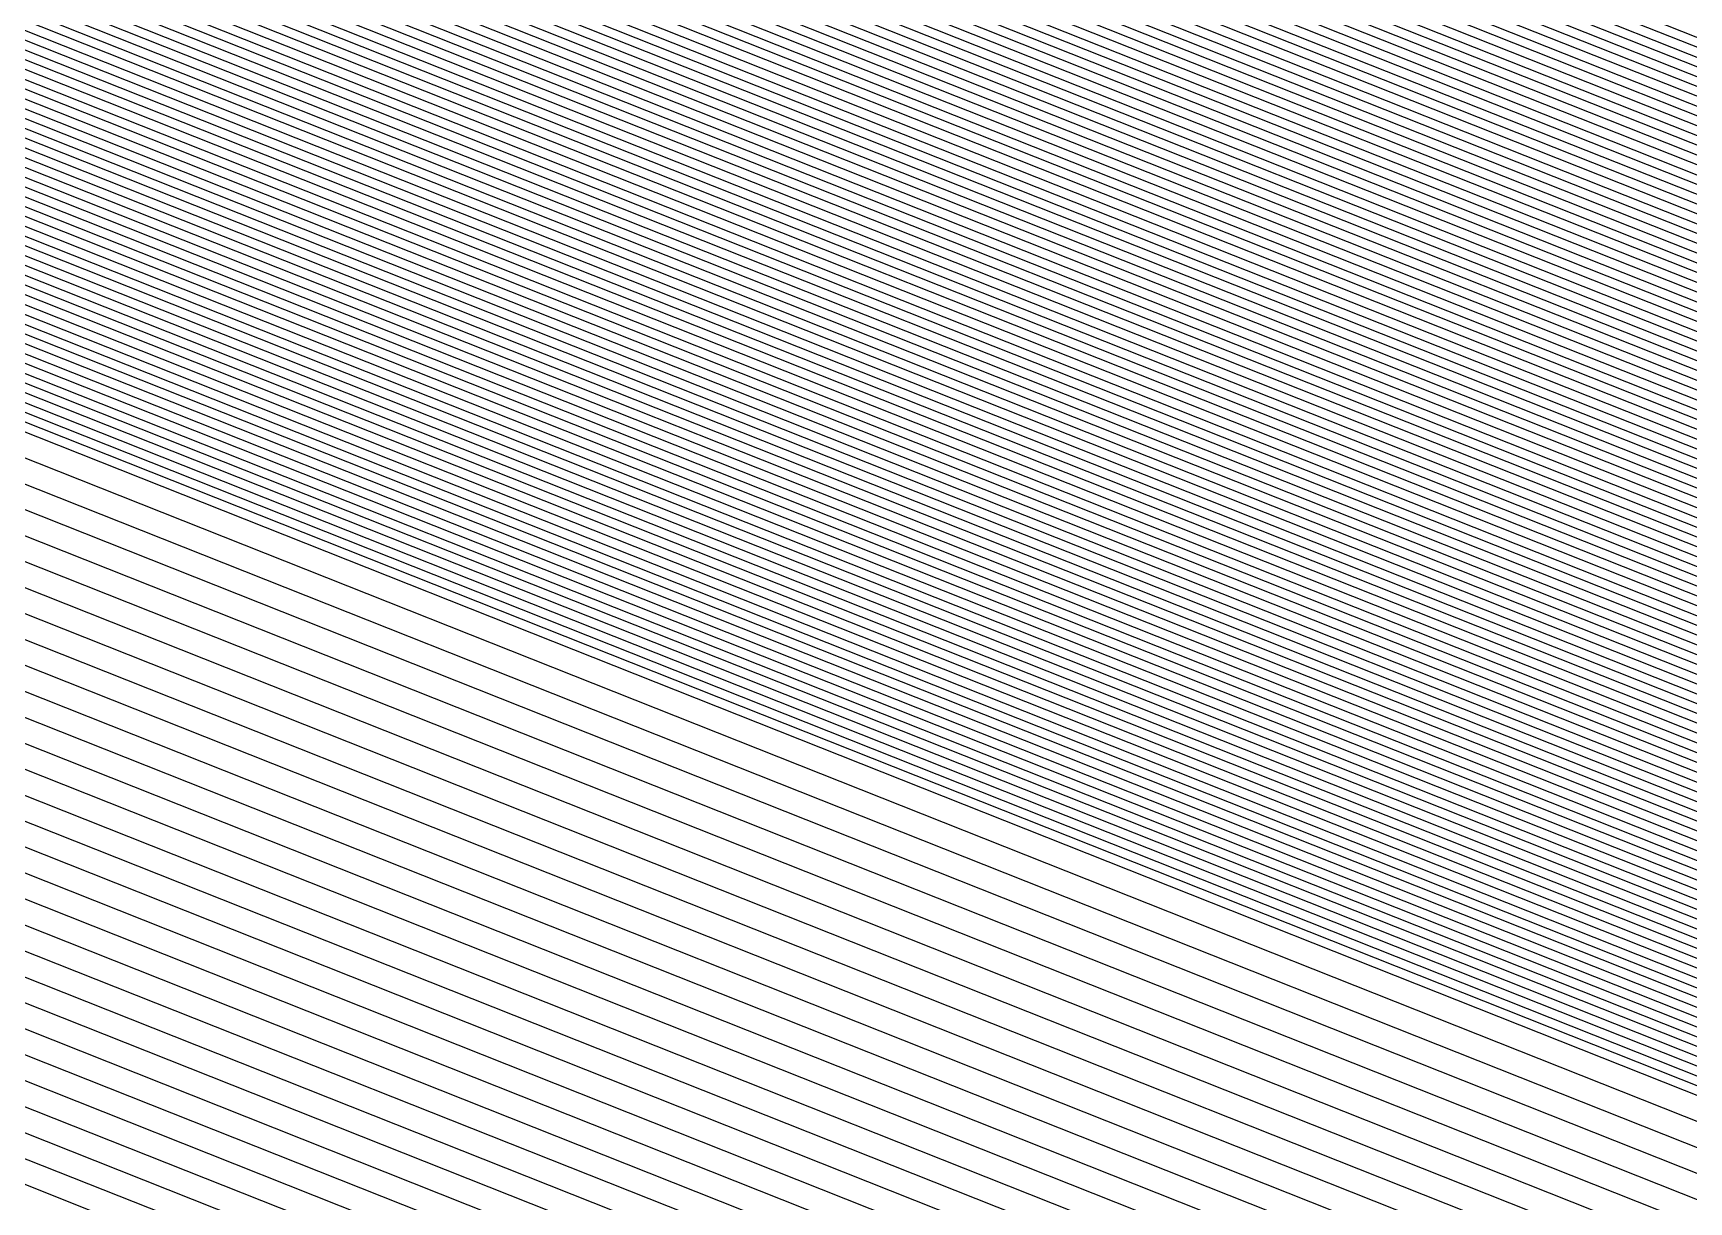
# Model space of a CAD drawing. Extents: x 7084 to 11035, y 13750 to 16729.
# Drawn here: x 8488.2 to 8574.7, y 14503 to 14564 of the extents above; entities that cross this region are included whole.
import ezdxf

# ---------------------------------------------------------------- set-up
doc = ezdxf.new("R2010")
doc.units = 0
doc.layers.add('Default', color=7, linetype='Continuous')

msp = doc.modelspace()

# ---------------------------------------------------------------- linework, layer by layer
at = {"layer": 'Default'}
for points in [[(8911.043, 16167.964), (9315.799, 15888.265), (9323.519, 15888.024), (9327.862, 15886.496), (9332.285, 15884.807), (9876.778, 16029.479), (9888.921, 16026.182), (10173.214, 15654.858), (10197.306, 15341.402), (10197.226, 15331.833), (10194.331, 15319.288), (10141.327, 14431.968), (10138.754, 14427.867), (9608.716, 14234.971), (9601.077, 14232.398), (9590.864, 14232.559), (9407.76, 14044.485), (8752.44, 14150.578), (8709.074, 14468.856), (8700.951, 14470.223), (8694.84, 14470.384), (8689.854, 14470.384), (8686.878, 14471.349), (8127.93, 14693.179)], [(8912.297, 16162.742), (9312.859, 15885.941), (9322.785, 15885.631), (9328.368, 15883.667), (9334.055, 15881.495), (9872.905, 16024.668), (9888.518, 16020.429), (10169.865, 15652.953), (10193.708, 15342.746), (10193.604, 15330.442), (10189.882, 15314.312), (10137.428, 14436.188), (10134.119, 14430.915), (9609.574, 14240.018), (9599.752, 14236.709), (9586.621, 14236.916), (9405.414, 14050.792), (8756.886, 14155.785), (8713.968, 14470.764), (8703.526, 14472.522), (8695.668, 14472.729), (8689.257, 14472.729), (8685.432, 14473.97), (8132.275, 14693.501)], [(8922.959, 16118.353), (9287.868, 15866.189), (9316.543, 15865.293), (9332.672, 15859.618), (9349.1, 15853.346), (9839.991, 15983.775), (9885.093, 15971.528), (10141.399, 15636.76), (10163.12, 15354.163), (10162.821, 15318.618), (10152.068, 15272.022), (10104.282, 14472.055), (10094.724, 14456.822), (9616.866, 14282.916), (9588.49, 14273.358), (9550.556, 14273.955), (9385.478, 14104.397), (8794.672, 14200.045), (8755.575, 14486.99), (8725.407, 14492.068), (8702.706, 14492.665), (8684.187, 14492.665), (8673.136, 14496.249), (8169.213, 14696.241)], [(8931.425, 16083.103), (9268.023, 15850.504), (9311.586, 15849.143), (9336.09, 15840.521), (9361.048, 15830.991), (9813.852, 15951.301), (9882.374, 15932.696), (10118.793, 15623.901), (10138.829, 15363.229), (10138.375, 15309.229), (10122.039, 15238.439), (10077.961, 14500.538), (10063.44, 14477.395), (9622.657, 14316.982), (9579.548, 14302.461), (9521.917, 14303.368), (9369.647, 14146.966), (8824.679, 14235.193), (8788.615, 14499.875), (8742.783, 14507.589), (8708.295, 14508.496), (8680.161, 14508.496), (8663.371, 14513.942), (8198.546, 14698.417)], [(9890.23, 16044.879), (10184.098, 15661.049), (10209.002, 15337.037), (10208.996, 15336.353), (10208.789, 15335.457), (10154.001, 14418.254), (10153.817, 14417.961), (9605.928, 14218.569), (9605.382, 14218.385), (9604.653, 14218.397), (9415.382, 14023.989), (8737.993, 14133.655), (8693.165, 14462.652), (8692.585, 14462.749), (8692.149, 14462.761), (8691.792, 14462.761), (8691.58, 14462.83), (8113.806, 14692.131)], [(9324.619, 15895.236), (9325.722, 15895.202), (9326.343, 15894.984), (9326.974, 15894.742), (9888.395, 16043.912), (9890.13, 16043.441), (10183.261, 15660.573), (10208.102, 15337.373), (10208.091, 15336.006), (10207.677, 15334.214), (10153.026, 14419.309), (10152.658, 14418.723), (9606.143, 14219.831), (9605.051, 14219.463), (9603.592, 14219.486), (9414.796, 14025.566), (8739.104, 14134.957), (8694.389, 14463.129), (8693.229, 14463.324), (8692.356, 14463.347), (8691.643, 14463.347), (8691.218, 14463.485), (8114.893, 14692.211)], [(9890.029, 16042.002), (10182.423, 15660.097), (10207.203, 15337.709), (10207.185, 15335.658), (10206.565, 15332.97), (10152.051, 14420.364), (10151.499, 14419.485), (9606.357, 14221.092), (9604.72, 14220.541), (9602.531, 14220.575), (9414.21, 14027.143), (8740.215, 14136.258), (8695.613, 14463.606), (8693.872, 14463.899), (8692.563, 14463.934), (8691.494, 14463.934), (8690.857, 14464.14), (8115.979, 14692.292)], [(9889.928, 16040.564), (10181.586, 15659.62), (10206.303, 15338.044), (10206.28, 15335.31), (10205.453, 15331.726), (10151.076, 14421.419), (10150.341, 14420.247), (9606.571, 14222.354), (9604.389, 14221.619), (9601.471, 14221.665), (9413.623, 14028.719), (8741.327, 14137.56), (8696.836, 14464.083), (8694.516, 14464.474), (8692.77, 14464.52), (8691.345, 14464.52), (8690.495, 14464.796), (8117.066, 14692.373)], [(9889.827, 16039.126), (10180.749, 15659.144), (10205.403, 15338.38), (10205.375, 15334.962), (10204.341, 15330.482), (10150.101, 14422.474), (10149.182, 14421.009), (9606.786, 14223.616), (9604.058, 14222.697), (9600.41, 14222.754), (9413.037, 14030.296), (8742.438, 14138.862), (8698.06, 14464.561), (8695.159, 14465.049), (8692.977, 14465.106), (8691.196, 14465.106), (8690.133, 14465.451), (8118.152, 14692.453)], [(8119.238, 14692.534), (8689.772, 14466.106), (8691.047, 14465.693), (8693.184, 14465.693), (8695.803, 14465.624), (8699.284, 14465.038), (8743.549, 14140.164), (9412.45, 14031.872), (9599.349, 14223.844), (9603.726, 14223.775), (9607, 14224.877), (10148.023, 14421.771), (10149.126, 14423.529), (10203.228, 15329.238), (10204.469, 15334.615), (10204.504, 15338.716), (10179.912, 15658.668), (9889.727, 16037.688), (9884.522, 16039.101)], [(9889.626, 16036.249), (10179.074, 15658.192), (10203.604, 15339.052), (10203.564, 15334.267), (10202.116, 15327.994), (10148.151, 14424.583), (10146.865, 14422.533), (9607.215, 14226.139), (9603.395, 14224.852), (9598.289, 14224.933), (9411.864, 14033.449), (8744.661, 14141.465), (8700.508, 14465.515), (8696.447, 14466.199), (8693.391, 14466.279), (8690.898, 14466.279), (8689.41, 14466.762), (8120.325, 14692.614)], [(9889.424, 16033.373), (10177.4, 15657.239), (10201.805, 15339.723), (10201.753, 15333.571), (10199.892, 15325.507), (10146.202, 14426.693), (10144.547, 14424.057), (9607.644, 14228.663), (9602.733, 14227.008), (9596.167, 14227.112), (9410.691, 14036.602), (8746.883, 14144.069), (8702.955, 14466.47), (8697.734, 14467.348), (8693.805, 14467.452), (8690.599, 14467.452), (8688.687, 14468.072), (8122.498, 14692.776)], [(9889.324, 16031.935), (10176.563, 15656.763), (10200.905, 15340.059), (10200.848, 15333.224), (10198.78, 15324.263), (10145.227, 14427.748), (10143.389, 14424.819), (9607.858, 14229.924), (9602.401, 14228.086), (9595.106, 14228.201), (9410.105, 14038.179), (8747.995, 14145.371), (8704.179, 14466.947), (8698.377, 14467.923), (8694.012, 14468.038), (8690.45, 14468.038), (8688.325, 14468.727), (8123.584, 14692.856)], [(9889.022, 16027.62), (10174.051, 15655.334), (10198.206, 15341.067), (10198.131, 15332.18), (10195.443, 15320.531), (10142.302, 14430.913), (10139.913, 14427.105), (9608.502, 14233.709), (9601.408, 14231.32), (9591.924, 14231.469), (9408.346, 14042.909), (8751.329, 14149.276), (8707.85, 14468.378), (8700.308, 14469.648), (8694.633, 14469.797), (8690.003, 14469.797), (8687.24, 14470.693), (8126.843, 14693.098)], [(9888.82, 16024.743), (10172.377, 15654.381), (10196.407, 15341.738), (10196.321, 15331.485), (10193.219, 15318.044), (10140.352, 14433.023), (10137.595, 14428.629), (9608.931, 14236.233), (9600.745, 14233.476), (9589.803, 14233.648), (9407.173, 14046.062), (8753.552, 14151.88), (8710.297, 14469.333), (8701.595, 14470.798), (8695.047, 14470.97), (8689.705, 14470.97), (8686.517, 14472.004), (8129.016, 14693.259)], [(9310.654, 15884.199), (9322.234, 15883.837), (9328.748, 15881.545), (9335.382, 15879.012), (9870.001, 16021.06), (9888.216, 16016.114), (10167.353, 15651.524), (10191.009, 15343.753), (10190.888, 15329.398), (10186.546, 15310.581), (10134.503, 14439.352), (10130.643, 14433.201), (9610.218, 14243.803), (9598.758, 14239.943), (9583.439, 14240.184), (9403.655, 14055.522), (8760.22, 14159.69), (8717.64, 14472.196), (8705.456, 14474.247), (8696.289, 14474.488), (8688.81, 14474.488), (8684.347, 14475.936), (8135.534, 14693.743)], [(9888.417, 16018.99), (10169.028, 15652.476), (10192.808, 15343.081), (10192.699, 15330.094), (10188.77, 15313.068), (10136.453, 14437.243), (10132.96, 14431.677), (9609.789, 14241.28), (9599.421, 14237.787), (9585.56, 14238.005), (9404.828, 14052.368), (8757.997, 14157.087), (8715.192, 14471.242), (8704.169, 14473.097), (8695.875, 14473.315), (8689.108, 14473.315), (8685.07, 14474.625), (8133.362, 14693.581)], [(9866.129, 16016.249), (9887.813, 16010.361), (10164.004, 15649.619), (10187.41, 15345.096), (10187.267, 15328.007), (10182.097, 15305.605), (10130.604, 14443.572), (10126.008, 14436.248), (9611.075, 14248.85), (9597.433, 14244.255), (9579.196, 14244.542), (9401.31, 14061.828), (8764.665, 14164.897), (8722.534, 14474.105), (8708.031, 14476.546), (8697.117, 14476.833), (8688.214, 14476.833), (8682.9, 14478.557), (8139.88, 14694.065)], [(9888.115, 16014.676), (10166.516, 15651.048), (10190.109, 15344.089), (10189.983, 15329.051), (10185.434, 15309.337), (10133.528, 14440.407), (10129.484, 14433.962), (9610.432, 14245.065), (9598.427, 14241.021), (9582.378, 14241.274), (9403.069, 14057.098), (8761.331, 14160.992), (8718.863, 14472.673), (8706.1, 14474.822), (8696.496, 14475.074), (8688.661, 14475.074), (8683.985, 14476.591), (8136.621, 14693.823)], [(9888.014, 16013.238), (10165.679, 15650.571), (10189.21, 15344.425), (10189.077, 15328.703), (10184.321, 15308.093), (10132.553, 14441.462), (10128.326, 14434.724), (9610.647, 14246.326), (9598.096, 14242.099), (9581.317, 14242.363), (9402.483, 14058.675), (8762.443, 14162.294), (8720.087, 14473.151), (8706.744, 14475.396), (8696.703, 14475.661), (8688.512, 14475.661), (8683.624, 14477.246), (8137.707, 14693.904)], [(9887.712, 16008.923), (10163.167, 15649.143), (10186.511, 15345.432), (10186.361, 15327.66), (10180.985, 15304.362), (10129.629, 14444.627), (10124.85, 14437.01), (9611.29, 14250.112), (9597.102, 14245.332), (9578.135, 14245.631), (9400.723, 14063.405), (8765.777, 14166.199), (8723.758, 14474.582), (8708.674, 14477.121), (8697.324, 14477.42), (8688.064, 14477.42), (8682.539, 14479.212), (8140.966, 14694.146)], [(9887.511, 16006.046), (10161.492, 15648.19), (10184.711, 15346.104), (10184.55, 15326.964), (10178.76, 15301.874), (10127.679, 14446.737), (10122.532, 14438.534), (9611.719, 14252.635), (9596.44, 14247.488), (9576.014, 14247.81), (9399.551, 14066.558), (8767.999, 14168.803), (8726.206, 14475.537), (8709.961, 14478.271), (8697.738, 14478.592), (8687.766, 14478.592), (8681.815, 14480.522), (8143.139, 14694.307)], [(8144.226, 14694.387), (8681.454, 14481.178), (8687.617, 14479.179), (8697.945, 14479.179), (8710.605, 14478.846), (8727.429, 14476.014), (8769.111, 14170.104), (9398.964, 14068.135), (9574.953, 14248.899), (9596.108, 14248.566), (9611.933, 14253.897), (10121.374, 14439.296), (10126.704, 14447.792), (10177.648, 15300.63), (10183.645, 15326.616), (10183.812, 15346.439), (10160.655, 15647.714), (9887.41, 16004.608)], [(9887.309, 16003.17), (10159.818, 15647.237), (10182.912, 15346.775), (10182.74, 15326.269), (10176.536, 15299.386), (10125.729, 14448.847), (10120.215, 14440.058), (9612.148, 14255.158), (9595.777, 14249.644), (9573.892, 14249.989), (9398.378, 14069.711), (8770.222, 14171.406), (8728.653, 14476.491), (8711.248, 14479.421), (8698.152, 14479.765), (8687.468, 14479.765), (8681.092, 14481.833), (8145.312, 14694.468)], [(9298.159, 15874.323), (9319.113, 15873.668), (9330.9, 15869.52), (9342.905, 15864.937), (9853.544, 16000.613), (9886.503, 15991.664), (10153.12, 15643.427), (10175.715, 15349.461), (10175.497, 15323.487), (10167.639, 15289.436), (10117.93, 14457.286), (10110.946, 14446.154), (9613.864, 14265.252), (9593.127, 14258.267), (9565.406, 14258.704), (9393.687, 14082.324), (8779.113, 14181.82), (8738.443, 14480.309), (8716.397, 14484.019), (8699.808, 14484.456), (8686.275, 14484.456), (8678.199, 14487.075), (8154.003, 14695.113)], [(8147.485, 14694.629), (8680.369, 14483.144), (8687.17, 14480.938), (8698.566, 14480.938), (8712.536, 14480.57), (8731.1, 14477.445), (8772.445, 14174.01), (9397.205, 14072.865), (9571.771, 14252.167), (9595.115, 14251.8), (9612.577, 14257.682), (10117.898, 14441.582), (10123.78, 14450.957), (10174.312, 15296.899), (10180.929, 15325.573), (10181.113, 15347.447), (10158.144, 15646.285), (9887.108, 16000.293)], [(9886.906, 15997.417), (10156.469, 15645.332), (10179.313, 15348.118), (10179.118, 15324.878), (10172.087, 15294.411), (10121.83, 14453.066), (10115.58, 14443.106), (9613.006, 14260.205), (9594.452, 14253.956), (9569.649, 14254.346), (9396.033, 14076.018), (8774.668, 14176.613), (8733.548, 14478.4), (8713.823, 14481.72), (8698.98, 14482.111), (8686.871, 14482.111), (8679.645, 14484.454), (8149.658, 14694.79)], [(9886.806, 15995.979), (10155.632, 15644.856), (10178.414, 15348.454), (10178.213, 15324.53), (10170.975, 15293.167), (10120.855, 14454.121), (10114.422, 14443.868), (9613.22, 14261.467), (9594.121, 14255.034), (9568.589, 14255.436), (9395.446, 14077.594), (8775.779, 14177.915), (8734.772, 14478.877), (8714.466, 14482.295), (8699.187, 14482.697), (8686.722, 14482.697), (8679.284, 14485.109), (8150.744, 14694.871)], [(9886.604, 15993.102), (10153.957, 15643.904), (10176.614, 15349.126), (10176.402, 15323.834), (10168.751, 15290.679), (10118.905, 14456.231), (10112.104, 14445.392), (9613.649, 14263.99), (9593.459, 14257.189), (9566.467, 14257.614), (9394.274, 14080.748), (8778.002, 14180.519), (8737.219, 14479.832), (8715.753, 14483.445), (8699.601, 14483.87), (8686.424, 14483.87), (8678.56, 14486.42), (8152.917, 14695.032)], [(9293.013, 15870.256), (9317.828, 15869.48), (9331.786, 15864.569), (9346.003, 15859.141), (9846.767, 15992.194), (9885.798, 15981.596), (10147.259, 15640.094), (10169.417, 15351.812), (10169.159, 15321.052), (10159.853, 15280.729), (10111.106, 14464.671), (10102.835, 14451.488), (9615.365, 14274.084), (9590.809, 14265.812), (9557.981, 14266.329), (9389.583, 14093.361), (8786.893, 14190.933), (8747.009, 14483.649), (8720.902, 14488.044), (8701.257, 14488.56), (8685.231, 14488.56), (8675.667, 14491.662), (8161.608, 14695.677)], [(9886.101, 15985.911), (10149.771, 15641.522), (10172.116, 15350.805), (10171.875, 15322.096), (10163.19, 15284.46), (10114.031, 14461.506), (10106.311, 14449.202), (9614.722, 14270.299), (9591.803, 14262.579), (9561.164, 14263.061), (9391.342, 14088.631), (8783.559, 14187.027), (8743.338, 14482.218), (8718.971, 14486.319), (8700.636, 14486.801), (8685.678, 14486.801), (8676.752, 14489.696), (8158.349, 14695.435)], [(9332.419, 15861.033), (9348.215, 15855.001), (9841.927, 15986.18), (9885.295, 15974.405), (10143.073, 15637.712), (10164.919, 15353.491), (10164.632, 15319.314), (10154.292, 15274.51), (10106.232, 14469.945), (10097.041, 14455.298), (9616.437, 14280.393), (9589.153, 14271.202), (9552.678, 14271.776), (9386.651, 14101.244), (8792.45, 14197.442), (8753.127, 14486.035), (8724.12, 14490.918), (8702.292, 14491.492), (8684.485, 14491.492), (8673.859, 14494.939), (8167.04, 14696.08)], [(9886, 15984.473), (10148.934, 15641.046), (10171.217, 15351.14), (10170.97, 15321.748), (10162.078, 15283.217), (10113.056, 14462.561), (10105.152, 14449.964), (9614.936, 14271.561), (9591.471, 14263.657), (9560.103, 14264.151), (9390.755, 14090.207), (8784.67, 14188.329), (8744.561, 14482.695), (8719.615, 14486.894), (8700.843, 14487.388), (8685.529, 14487.388), (8676.39, 14490.352), (8159.435, 14695.516)], [(9885.899, 15983.034), (10148.097, 15640.57), (10170.317, 15351.476), (10170.064, 15321.4), (10160.966, 15281.973), (10112.081, 14463.616), (10103.993, 14450.726), (9615.15, 14272.822), (9591.14, 14264.735), (9559.042, 14265.24), (9390.169, 14091.784), (8785.781, 14189.631), (8745.785, 14483.172), (8720.258, 14487.469), (8701.05, 14487.974), (8685.38, 14487.974), (8676.029, 14491.007), (8160.522, 14695.596)], [(9285.663, 15864.447), (9315.992, 15863.499), (9333.052, 15857.496), (9350.428, 15850.862), (9837.086, 15980.167), (9884.791, 15967.214), (10138.887, 15635.331), (10160.421, 15355.17), (10160.105, 15317.575), (10148.731, 15268.291), (10101.358, 14475.22), (10091.248, 14459.108), (9617.51, 14286.701), (9587.497, 14276.591), (9547.374, 14277.223), (9383.719, 14109.127), (8798.006, 14203.95), (8759.246, 14488.421), (8727.337, 14493.792), (8703.327, 14494.424), (8683.74, 14494.424), (8672.051, 14498.215), (8172.472, 14696.483)], [(9885.597, 15978.72), (10145.585, 15639.141), (10167.618, 15352.484), (10167.348, 15320.357), (10157.629, 15278.241), (10109.157, 14466.781), (10100.517, 14453.012), (9615.794, 14276.607), (9590.147, 14267.968), (9555.86, 14268.508), (9388.41, 14096.514), (8789.115, 14193.536), (8749.456, 14484.604), (8722.189, 14489.193), (8701.671, 14489.733), (8684.933, 14489.733), (8674.944, 14492.973), (8163.781, 14695.838)], [(9884.993, 15970.09), (10140.562, 15636.283), (10162.22, 15354.498), (10161.916, 15318.27), (10150.956, 15270.778), (10103.307, 14473.11), (10093.565, 14457.584), (9617.081, 14284.178), (9588.159, 14274.436), (9549.496, 14275.045), (9384.892, 14105.974), (8795.784, 14201.347), (8756.799, 14487.467), (8726.05, 14492.642), (8702.913, 14493.251), (8684.038, 14493.251), (8672.774, 14496.905), (8170.299, 14696.322)], [(9884.69, 15965.775), (10138.05, 15634.855), (10159.521, 15355.506), (10159.199, 15317.227), (10147.619, 15267.047), (10100.383, 14476.275), (10090.089, 14459.87), (9617.724, 14287.963), (9587.166, 14277.669), (9546.314, 14278.313), (9383.133, 14110.703), (8799.118, 14205.252), (8760.47, 14488.899), (8727.981, 14494.367), (8703.534, 14495.01), (8683.591, 14495.01), (8671.689, 14498.87), (8173.558, 14696.563)], [(9884.59, 15964.337), (10137.213, 15634.378), (10158.621, 15355.842), (10158.294, 15316.879), (10146.507, 15265.803), (10099.408, 14477.33), (10088.931, 14460.632), (9617.939, 14289.224), (9586.834, 14278.747), (9545.253, 14279.402), (9382.547, 14112.28), (8800.229, 14206.554), (8761.693, 14489.376), (8728.625, 14494.942), (8703.741, 14495.597), (8683.442, 14495.597), (8671.327, 14499.526), (8174.645, 14696.644)], [(9884.489, 15962.899), (10136.375, 15633.902), (10157.722, 15356.177), (10157.389, 15316.532), (10145.395, 15264.559), (10098.433, 14478.385), (10087.772, 14461.394), (9618.153, 14290.486), (9586.503, 14279.825), (9544.192, 14280.491), (9381.96, 14113.857), (8801.34, 14207.856), (8762.917, 14489.853), (8729.268, 14495.517), (8703.948, 14496.183), (8683.292, 14496.183), (8670.966, 14500.181), (8175.731, 14696.725)], [(9884.187, 15958.584), (10133.864, 15632.473), (10155.023, 15357.185), (10154.672, 15315.488), (10142.058, 15260.828), (10095.508, 14481.549), (10084.296, 14463.68), (9618.797, 14294.271), (9585.51, 14283.059), (9541.01, 14283.76), (9380.201, 14118.587), (8804.675, 14211.761), (8766.588, 14491.285), (8731.199, 14497.241), (8704.569, 14497.942), (8682.845, 14497.942), (8669.881, 14502.147), (8178.99, 14696.966)], [(9884.086, 15957.146), (10133.026, 15631.997), (10154.123, 15357.521), (10153.767, 15315.141), (10140.946, 15259.584), (10094.534, 14482.604), (10083.137, 14464.442), (9619.011, 14295.533), (9585.178, 14284.137), (9539.949, 14284.849), (9379.615, 14120.163), (8805.786, 14213.063), (8767.812, 14491.762), (8731.842, 14497.816), (8704.776, 14498.528), (8682.696, 14498.528), (8669.519, 14502.802), (8180.077, 14697.047)], [(9883.985, 15955.708), (10132.189, 15631.521), (10153.223, 15357.856), (10152.862, 15314.793), (10139.834, 15258.34), (10093.559, 14483.659), (10081.979, 14465.204), (9619.226, 14296.795), (9584.847, 14285.215), (9538.889, 14285.938), (9379.028, 14121.74), (8806.897, 14214.365), (8769.036, 14492.239), (8732.486, 14498.391), (8704.983, 14499.115), (8682.547, 14499.115), (8669.157, 14503.457), (8181.163, 14697.128)], [(9883.885, 15954.27), (10131.352, 15631.045), (10152.324, 15358.192), (10151.956, 15314.445), (10138.722, 15257.096), (10092.584, 14484.714), (10080.82, 14465.966), (9619.44, 14298.056), (9584.516, 14286.292), (9537.828, 14287.028), (9378.442, 14123.316), (8808.009, 14215.666), (8770.259, 14492.716), (8733.13, 14498.966), (8705.19, 14499.701), (8682.398, 14499.701), (8668.796, 14504.113), (8182.25, 14697.208)], [(8183.336, 14697.289), (8668.434, 14504.768), (8682.249, 14500.288), (8705.397, 14500.288), (8733.773, 14499.541), (8771.483, 14493.194), (8809.12, 14216.968), (9377.856, 14124.893), (9536.767, 14288.117), (9584.185, 14287.37), (9619.654, 14299.318), (10079.661, 14466.728), (10091.609, 14485.769), (10137.61, 15255.852), (10151.051, 15314.097), (10151.424, 15358.528), (10130.515, 15630.568), (9883.784, 15952.831)], [(9883.683, 15951.393), (10129.678, 15630.092), (10150.525, 15358.864), (10150.145, 15313.75), (10136.497, 15254.608), (10090.634, 14486.824), (10078.503, 14467.489), (9619.869, 14300.58), (9583.853, 14288.448), (9535.706, 14289.207), (9377.269, 14126.47), (8810.231, 14218.27), (8772.707, 14493.671), (8734.417, 14500.116), (8705.604, 14500.874), (8682.099, 14500.874), (8668.072, 14505.423), (8184.422, 14697.369)], [(9809.98, 15946.49), (9881.971, 15926.943), (10115.444, 15621.996), (10135.23, 15364.572), (10134.754, 15307.838), (10117.59, 15233.463), (10074.061, 14504.758), (10058.805, 14480.443), (9623.515, 14322.029), (9578.223, 14306.773), (9517.674, 14307.726), (9367.301, 14153.272), (8829.125, 14240.4), (8793.51, 14501.783), (8745.357, 14509.888), (8709.123, 14510.842), (8679.564, 14510.842), (8661.924, 14516.563), (8202.891, 14698.739)], [(8188.768, 14697.692), (8666.626, 14508.044), (8681.503, 14503.219), (8706.432, 14503.219), (8736.991, 14502.415), (8777.602, 14495.58), (8814.677, 14223.477), (9374.924, 14132.776), (9531.464, 14293.564), (9582.529, 14292.76), (9620.727, 14305.627), (10073.868, 14470.537), (10086.735, 14491.044), (10132.049, 15249.633), (10146.524, 15312.359), (10146.926, 15360.207), (10126.329, 15628.187), (9883.28, 15945.64)], [(9883.179, 15944.202), (10125.491, 15627.711), (10146.026, 15360.543), (10145.618, 15312.011), (10130.937, 15248.389), (10085.76, 14492.099), (10072.709, 14471.299), (9620.941, 14306.888), (9582.197, 14293.838), (9530.403, 14294.653), (9374.338, 14134.353), (8815.788, 14224.779), (8778.825, 14496.057), (8737.634, 14502.99), (8706.639, 14503.806), (8681.354, 14503.806), (8666.264, 14508.7), (8189.854, 14697.772)], [(9883.079, 15942.764), (10124.654, 15627.234), (10145.127, 15360.879), (10144.713, 15311.663), (10129.824, 15247.145), (10084.785, 14493.154), (10071.55, 14472.061), (9621.156, 14308.15), (9581.866, 14294.916), (9529.342, 14295.743), (9373.751, 14135.929), (8816.9, 14226.08), (8780.049, 14496.534), (8738.278, 14503.565), (8706.846, 14504.392), (8681.205, 14504.392), (8665.902, 14509.355), (8190.941, 14697.853)], [(9882.978, 15941.325), (10123.817, 15626.758), (10144.227, 15361.214), (10143.808, 15311.315), (10128.712, 15245.902), (10083.81, 14494.209), (10070.392, 14472.823), (9621.37, 14309.412), (9581.535, 14295.994), (9528.281, 14296.832), (9373.165, 14137.506), (8818.011, 14227.382), (8781.273, 14497.011), (8738.922, 14504.14), (8707.053, 14504.978), (8681.056, 14504.978), (8665.541, 14510.01), (8192.027, 14697.933)], [(9337.23, 15834.155), (9365.031, 15823.54), (9805.14, 15940.476), (9881.467, 15919.752), (10111.258, 15619.614), (10130.732, 15366.251), (10130.227, 15306.099), (10112.029, 15227.244), (10069.187, 14510.032), (10053.012, 14484.253), (9624.587, 14328.337), (9576.567, 14312.162), (9512.371, 14313.173), (9364.37, 14161.155), (8834.681, 14246.909), (8799.629, 14504.17), (8748.575, 14512.763), (8710.159, 14513.774), (8678.819, 14513.774), (8660.116, 14519.839), (8208.323, 14699.142)], [(9882.877, 15939.887), (10122.98, 15626.282), (10143.327, 15361.55), (10142.902, 15310.968), (10127.6, 15244.658), (10082.835, 14495.264), (10069.233, 14473.585), (9621.585, 14310.673), (9581.204, 14297.071), (9527.221, 14297.922), (9372.579, 14139.083), (8819.122, 14228.684), (8782.497, 14497.489), (8739.565, 14504.715), (8707.26, 14505.565), (8680.906, 14505.565), (8665.179, 14510.665), (8193.114, 14698.014)], [(9882.777, 15938.449), (10122.142, 15625.806), (10142.428, 15361.886), (10141.997, 15310.62), (10126.488, 15243.414), (10081.86, 14496.318), (10068.074, 14474.347), (9621.799, 14311.935), (9580.873, 14298.149), (9526.16, 14299.011), (9371.992, 14140.659), (8820.234, 14229.986), (8783.72, 14497.966), (8740.209, 14505.289), (8707.467, 14506.151), (8680.757, 14506.151), (8664.817, 14511.321), (8194.2, 14698.095)], [(9882.676, 15937.011), (10121.305, 15625.329), (10141.528, 15362.222), (10141.091, 15310.272), (10125.376, 15242.17), (10080.885, 14497.373), (10066.916, 14475.109), (9622.014, 14313.197), (9580.541, 14299.227), (9525.099, 14300.1), (9371.406, 14142.236), (8821.345, 14231.288), (8784.944, 14498.443), (8740.852, 14505.864), (8707.674, 14506.737), (8680.608, 14506.737), (8664.456, 14511.976), (8195.286, 14698.175)], [(9882.575, 15935.572), (10120.468, 15624.853), (10140.628, 15362.558), (10140.186, 15309.924), (10124.263, 15240.926), (10079.911, 14498.428), (10065.757, 14475.871), (9622.228, 14314.459), (9580.21, 14300.305), (9524.039, 14301.19), (9370.819, 14143.812), (8822.456, 14232.589), (8786.168, 14498.92), (8741.496, 14506.439), (8707.881, 14507.324), (8680.459, 14507.324), (8664.094, 14512.631), (8196.373, 14698.256)], [(9256.262, 15841.209), (9308.649, 15839.572), (9338.116, 15829.204), (9368.129, 15817.744), (9798.363, 15932.057), (9880.762, 15909.684), (10105.398, 15616.28), (10124.435, 15368.602), (10123.889, 15303.665), (10104.244, 15218.537), (10062.363, 14517.417), (10044.901, 14489.587), (9626.089, 14337.169), (9574.248, 14319.707), (9504.946, 14320.799), (9360.265, 14172.192), (8842.461, 14256.021), (8808.195, 14507.51), (8753.08, 14516.787), (8711.608, 14517.878), (8677.775, 14517.878), (8657.584, 14524.426), (8215.928, 14699.707)], [(9882.273, 15931.258), (10117.956, 15623.424), (10137.929, 15363.565), (10137.47, 15308.881), (10120.927, 15237.195), (10076.986, 14501.593), (10062.281, 14478.157), (9622.872, 14318.244), (9579.216, 14303.539), (9520.856, 14304.458), (9369.06, 14148.542), (8825.791, 14236.495), (8789.839, 14500.352), (8743.427, 14508.164), (8708.502, 14509.083), (8680.012, 14509.083), (8663.009, 14514.597), (8199.632, 14698.498)], [(9882.172, 15929.819), (10117.119, 15622.948), (10137.03, 15363.901), (10136.564, 15308.533), (10119.815, 15235.951), (10076.011, 14502.648), (10061.122, 14478.919), (9623.086, 14319.505), (9578.885, 14304.617), (9519.796, 14305.547), (9368.474, 14150.119), (8826.902, 14237.796), (8791.063, 14500.829), (8744.07, 14508.739), (8708.709, 14509.669), (8679.863, 14509.669), (8662.648, 14515.252), (8200.718, 14698.578)], [(9882.071, 15928.381), (10116.282, 15622.472), (10136.13, 15364.237), (10135.659, 15308.186), (10118.703, 15234.707), (10075.036, 14503.703), (10059.964, 14479.681), (9623.301, 14320.767), (9578.554, 14305.695), (9518.735, 14306.637), (9367.888, 14151.696), (8828.013, 14239.098), (8792.286, 14501.306), (8744.714, 14509.314), (8708.916, 14510.256), (8679.713, 14510.256), (8662.286, 14515.908), (8201.805, 14698.659)], [(9881.87, 15925.505), (10114.607, 15621.519), (10134.331, 15364.908), (10133.848, 15307.49), (10116.478, 15232.22), (10073.086, 14505.813), (10057.646, 14481.205), (9623.729, 14323.291), (9577.892, 14307.85), (9516.614, 14308.815), (9366.715, 14154.849), (8830.236, 14241.702), (8794.734, 14502.261), (8746.001, 14510.463), (8709.33, 14511.428), (8679.415, 14511.428), (8661.563, 14517.218), (8203.978, 14698.82)], [(8207.237, 14699.062), (8660.478, 14519.184), (8678.968, 14513.187), (8709.951, 14513.187), (8747.931, 14512.188), (8798.405, 14503.692), (8833.57, 14245.607), (9364.956, 14159.579), (9513.431, 14312.084), (9576.898, 14311.084), (9624.373, 14327.076), (10054.17, 14483.491), (10070.162, 14508.978), (10113.142, 15228.488), (10131.132, 15306.447), (10131.632, 15365.916), (10112.096, 15620.09), (9881.568, 15921.19)], [(9881.165, 15915.437), (10108.747, 15618.185), (10128.033, 15367.259), (10127.51, 15305.056), (10108.693, 15223.513), (10066.262, 14513.197), (10049.536, 14486.539), (9625.231, 14332.122), (9575.573, 14315.396), (9509.189, 14316.441), (9362.611, 14165.885), (8838.016, 14250.814), (8803.3, 14505.601), (8750.506, 14514.487), (8710.78, 14515.533), (8678.371, 14515.533), (8659.031, 14521.805), (8211.582, 14699.384)], [(8214.842, 14699.626), (8657.946, 14523.771), (8677.924, 14517.292), (8711.401, 14517.292), (8752.436, 14516.212), (8806.971, 14507.033), (8841.35, 14254.719), (9360.852, 14170.615), (9506.006, 14319.709), (9574.579, 14318.629), (9625.874, 14335.908), (10046.06, 14488.825), (10063.338, 14516.362), (10105.356, 15219.781), (10124.794, 15304.013), (10125.334, 15368.266), (10106.235, 15616.757), (9880.863, 15911.122)], [(9880.661, 15908.246), (10104.56, 15615.804), (10123.535, 15368.938), (10122.984, 15303.317), (10103.132, 15217.294), (10061.388, 14518.472), (10043.742, 14490.349), (9626.303, 14338.431), (9573.917, 14320.785), (9503.885, 14321.888), (9359.679, 14173.768), (8843.572, 14257.323), (8809.418, 14507.987), (8753.724, 14517.362), (8711.815, 14518.464), (8677.626, 14518.464), (8657.223, 14525.082), (8217.014, 14699.787)], [(9880.359, 15903.931), (10102.049, 15614.375), (10120.836, 15369.945), (10120.267, 15302.274), (10099.795, 15213.562), (10058.463, 14521.637), (10040.266, 14492.635), (9626.947, 14342.216), (9572.923, 14324.019), (9500.703, 14325.156), (9357.92, 14178.498), (8846.906, 14261.228), (8813.089, 14509.419), (8755.654, 14519.086), (8712.436, 14520.224), (8677.178, 14520.224), (8656.138, 14527.048), (8220.274, 14700.029)], [(9880.057, 15899.616), (10099.537, 15612.946), (10118.137, 15370.952), (10117.551, 15301.231), (10096.459, 15209.831), (10055.539, 14524.801), (10036.79, 14494.921), (9627.59, 14346.001), (9571.93, 14327.253), (9497.521, 14328.424), (9356.161, 14183.228), (8850.241, 14265.134), (8816.761, 14510.851), (8757.585, 14520.811), (8713.057, 14521.983), (8676.731, 14521.983), (8655.053, 14529.013), (8223.533, 14700.271)], [(9879.956, 15898.178), (10098.7, 15612.47), (10117.237, 15371.288), (10116.646, 15300.883), (10095.347, 15208.587), (10054.564, 14525.856), (10035.631, 14495.683), (9627.804, 14347.263), (9571.599, 14328.33), (9496.46, 14329.514), (9355.574, 14184.805), (8851.352, 14266.435), (8817.984, 14511.328), (8758.228, 14521.386), (8713.264, 14522.569), (8676.582, 14522.569), (8654.691, 14529.669), (8224.619, 14700.351)], [(9879.855, 15896.74), (10097.863, 15611.994), (10116.338, 15371.624), (10115.74, 15300.535), (10094.234, 15207.343), (10053.589, 14526.911), (10034.473, 14496.445), (9628.019, 14348.525), (9571.267, 14329.408), (9495.399, 14330.603), (9354.988, 14186.381), (8852.463, 14267.737), (8819.208, 14511.805), (8758.872, 14521.961), (8713.471, 14523.155), (8676.433, 14523.155), (8654.329, 14530.324), (8225.706, 14700.432)], [(9879.755, 15895.302), (10097.025, 15611.518), (10115.438, 15371.96), (10114.835, 15300.187), (10093.122, 15206.099), (10052.614, 14527.966), (10033.314, 14497.207), (9628.233, 14349.786), (9570.936, 14330.486), (9494.339, 14331.692), (9354.402, 14187.958), (8853.575, 14269.039), (8820.432, 14512.282), (8759.516, 14522.535), (8713.678, 14523.742), (8676.284, 14523.742), (8653.968, 14530.979), (8226.792, 14700.512)], [(9879.453, 15890.987), (10094.514, 15610.089), (10112.739, 15372.967), (10112.119, 15299.144), (10089.786, 15202.368), (10049.69, 14531.131), (10029.838, 14499.493), (9628.877, 14353.572), (9569.942, 14333.72), (9491.156, 14334.961), (9352.643, 14192.688), (8856.909, 14272.944), (8824.103, 14513.714), (8761.446, 14524.26), (8714.299, 14525.501), (8675.836, 14525.501), (8652.883, 14532.945), (8230.051, 14700.754)], [(10411.842, 15878.141), (10638.153, 15628.056), (10644.892, 15621.651), (10651.967, 15597.383), (10765.123, 15337.86), (10761.08, 15310.221), (10746.935, 14961.045), (10740.533, 14907.789), (10599.089, 14237.748), (10591.339, 14227.299), (10365.028, 13939.465), (10350.54, 13931.713), (10322.911, 13934.746), (10143.748, 14383.013), (9625.118, 14194.269), (9601.533, 14193.932), (9422.37, 14009.907), (9389.013, 14013.277), (8747.798, 14117.086), (8702.311, 14124.165), (8659.878, 14435.592), (8112.959, 14652.648)], [(8112.934, 14656.724), (8663.195, 14438.342), (8705.888, 14125.012), (8746.668, 14118.666), (9391.801, 14014.222), (9421.707, 14011.2), (9601.965, 14196.35), (9623.111, 14196.652), (10144.91, 14386.55), (10325.167, 13935.544), (10349.938, 13932.824), (10362.927, 13939.774), (10590.621, 14229.368), (10597.569, 14238.735), (10739.878, 14912.871), (10745.617, 14960.617), (10759.848, 15311.927), (10763.473, 15336.706), (10649.626, 15597.815), (10643.283, 15619.573), (10637.241, 15625.314), (10409.547, 15876.928)], [(8112.951, 14654.007), (8660.984, 14436.509), (8703.503, 14124.447), (8747.421, 14117.613), (9389.942, 14013.592), (9422.149, 14010.338), (9601.677, 14194.738), (9624.449, 14195.064), (10144.135, 14384.192), (10323.663, 13935.012), (10350.339, 13932.083), (10364.328, 13939.568), (10591.1, 14227.989), (10598.582, 14238.077), (10740.315, 14909.483), (10746.496, 14960.902), (10760.669, 15310.79), (10764.573, 15337.476), (10651.187, 15597.527), (10644.355, 15620.959), (10637.849, 15627.142), (10411.077, 15877.737)], [(10408.782, 15876.524), (10636.937, 15624.401), (10642.746, 15618.88), (10648.846, 15597.959), (10762.923, 15336.322), (10759.438, 15312.495), (10745.178, 14960.474), (10739.659, 14914.564), (10597.063, 14239.065), (10590.382, 14230.057), (10362.227, 13939.877), (10349.737, 13933.194), (10325.919, 13935.809), (10145.297, 14387.728), (9622.442, 14197.447), (9602.109, 14197.156), (9421.487, 14011.632), (9392.731, 14014.537), (8746.292, 14119.192), (8707.08, 14125.294), (8664.301, 14439.259), (8112.926, 14658.083)], [(8112.901, 14662.159), (8667.617, 14442.009), (8710.656, 14126.141), (8745.163, 14120.771), (9395.519, 14015.482), (9420.825, 14012.925), (9602.542, 14199.574), (9620.434, 14199.83), (10146.458, 14391.265), (10328.175, 13936.607), (10349.135, 13934.306), (10360.126, 13940.187), (10589.664, 14232.125), (10595.543, 14240.052), (10739.004, 14919.645), (10743.86, 14960.046), (10758.207, 15314.2), (10761.274, 15335.168), (10646.505, 15598.391), (10641.137, 15616.801), (10636.025, 15621.66), (10406.488, 15875.311)], [(8112.91, 14660.8), (8666.512, 14441.092), (8709.464, 14125.859), (8745.539, 14120.245), (9394.59, 14015.167), (9421.045, 14012.494), (9602.398, 14198.768), (9621.103, 14199.036), (10146.071, 14390.086), (10327.423, 13936.341), (10349.336, 13933.935), (10360.827, 13940.084), (10589.903, 14231.436), (10596.049, 14239.723), (10739.222, 14917.952), (10744.3, 14960.189), (10758.617, 15313.632), (10761.824, 15335.552), (10647.285, 15598.247), (10641.674, 15617.494), (10636.329, 15622.573), (10407.252, 15875.715)], [(8112.885, 14664.876), (8669.829, 14443.842), (8713.04, 14126.706), (8744.41, 14121.824), (9397.378, 14016.112), (9420.383, 14013.788), (9602.83, 14201.186), (9619.096, 14201.419), (10147.232, 14393.623), (10329.68, 13937.139), (10348.734, 13935.047), (10358.726, 13940.393), (10589.185, 14233.504), (10594.53, 14240.71), (10738.567, 14923.033), (10742.982, 14959.761), (10757.386, 15315.337), (10760.174, 15334.399), (10644.944, 15598.679), (10640.065, 15615.416), (10635.417, 15619.832), (10404.958, 15874.502)], [(8112.893, 14663.517), (8668.723, 14442.925), (8711.848, 14126.423), (8744.786, 14121.298), (9396.449, 14015.797), (9420.604, 14013.357), (9602.686, 14200.38), (9619.765, 14200.624), (10146.845, 14392.444), (10328.928, 13936.873), (10348.935, 13934.676), (10359.426, 13940.29), (10589.425, 14232.814), (10595.036, 14240.381), (10738.785, 14921.339), (10743.421, 14959.903), (10757.796, 15314.769), (10760.724, 15334.783), (10645.725, 15598.535), (10640.601, 15616.108), (10635.721, 15620.746), (10405.723, 15874.906)], [(10403.428, 15873.693), (10634.809, 15618.005), (10638.992, 15614.03), (10643.384, 15598.967), (10759.074, 15333.629), (10756.565, 15316.474), (10742.103, 14959.475), (10738.13, 14926.42), (10593.517, 14241.368), (10588.707, 14234.882), (10357.325, 13940.599), (10348.333, 13935.788), (10331.184, 13937.67), (10148.007, 14395.98), (9617.758, 14203.008), (9603.119, 14202.798), (9419.942, 14014.65), (9399.237, 14016.742), (8743.657, 14122.877), (8715.424, 14127.271), (8672.04, 14445.675), (8112.869, 14667.594)], [(10401.898, 15872.884), (10634.201, 15616.177), (10637.919, 15612.644), (10641.823, 15599.255), (10757.975, 15332.86), (10755.744, 15317.611), (10741.225, 14959.19), (10737.693, 14929.808), (10592.503, 14242.026), (10588.228, 14236.261), (10355.925, 13940.806), (10347.931, 13936.529), (10332.688, 13938.202), (10148.781, 14398.338), (9616.42, 14204.597), (9603.407, 14204.411), (9419.5, 14015.513), (9401.097, 14017.372), (8742.904, 14123.93), (8717.808, 14127.835), (8674.251, 14447.508), (8112.852, 14670.311)], [(10402.663, 15873.289), (10634.505, 15617.091), (10638.456, 15613.337), (10642.603, 15599.111), (10758.525, 15333.245), (10756.154, 15317.043), (10741.664, 14959.333), (10737.911, 14928.114), (10593.01, 14241.697), (10588.467, 14235.572), (10356.625, 13940.703), (10348.132, 13936.158), (10331.936, 13937.936), (10148.394, 14397.159), (9617.089, 14203.802), (9603.263, 14203.605), (9419.721, 14015.082), (9400.167, 14017.057), (8743.281, 14123.404), (8716.616, 14127.553), (8673.146, 14446.592), (8112.86, 14668.952)], [(8112.819, 14675.746), (8678.674, 14451.175), (8722.576, 14128.965), (8741.398, 14126.036), (9404.815, 14018.633), (9418.617, 14017.238), (9603.984, 14207.635), (9613.743, 14207.774), (10150.33, 14403.053), (10335.696, 13939.266), (10347.128, 13938.01), (10353.124, 13941.218), (10587.27, 14239.019), (10590.477, 14243.342), (10736.819, 14936.582), (10739.468, 14958.619), (10754.102, 15319.885), (10755.775, 15331.322), (10638.702, 15599.83), (10635.774, 15609.872), (10632.986, 15612.522), (10398.839, 15871.267)], [(10399.604, 15871.671), (10633.289, 15613.436), (10636.31, 15610.565), (10639.482, 15599.686), (10756.325, 15331.706), (10754.513, 15319.317), (10739.907, 14958.762), (10737.037, 14934.889), (10590.984, 14243.013), (10587.51, 14238.329), (10353.824, 13941.115), (10347.329, 13937.64), (10334.944, 13939), (10149.942, 14401.874), (9614.412, 14206.98), (9603.839, 14206.829), (9418.838, 14016.807), (9403.885, 14018.317), (8741.775, 14125.509), (8721.384, 14128.682), (8677.568, 14450.258), (8112.827, 14674.387)], [(10396.544, 15870.054), (10632.074, 15609.781), (10634.165, 15607.794), (10636.361, 15600.262), (10754.126, 15330.168), (10752.871, 15321.59), (10738.15, 14958.191), (10736.163, 14941.663), (10588.957, 14244.329), (10586.552, 14241.087), (10351.023, 13941.528), (10346.526, 13939.122), (10337.952, 13940.063), (10151.491, 14406.59), (9611.736, 14210.157), (9604.416, 14210.053), (9417.955, 14018.532), (9407.603, 14019.578), (8740.269, 14127.615), (8726.153, 14129.812), (8681.991, 14453.925), (8112.794, 14679.822)], [(8112.803, 14678.463), (8680.885, 14453.008), (8724.961, 14129.529), (8740.646, 14127.089), (9406.674, 14019.263), (9418.176, 14018.1), (9604.272, 14209.247), (9612.405, 14209.363), (10151.104, 14405.411), (10337.2, 13939.797), (10346.727, 13938.751), (10351.723, 13941.425), (10586.792, 14240.397), (10589.464, 14244), (10736.382, 14939.97), (10738.589, 14958.334), (10753.281, 15321.022), (10754.675, 15330.553), (10637.141, 15600.118), (10634.701, 15608.487), (10632.378, 15610.695), (10397.309, 15870.458)], [(10395.779, 15869.649), (10631.77, 15608.868), (10633.629, 15607.101), (10635.581, 15600.406), (10753.576, 15329.783), (10752.46, 15322.159), (10737.711, 14958.048), (10735.945, 14943.357), (10588.451, 14244.658), (10586.313, 14241.776), (10350.323, 13941.631), (10346.326, 13939.492), (10338.704, 13940.329), (10151.878, 14407.768), (9611.067, 14210.952), (9604.56, 14210.859), (9417.734, 14018.963), (9408.533, 14019.893), (8739.893, 14128.142), (8727.345, 14130.094), (8683.096, 14454.842), (8112.786, 14681.181)], [(8112.77, 14683.898), (8685.308, 14456.675), (8729.729, 14130.659), (8739.14, 14129.194), (9410.392, 14020.523), (9417.293, 14019.825), (9604.849, 14212.471), (9609.728, 14212.541), (10152.653, 14410.126), (10340.208, 13940.861), (10345.924, 13940.233), (10348.922, 13941.837), (10585.834, 14243.155), (10587.438, 14245.317), (10735.508, 14946.745), (10736.832, 14957.763), (10751.639, 15323.296), (10752.476, 15329.014), (10634.02, 15600.694), (10632.556, 15605.715), (10631.162, 15607.04), (10394.249, 15868.841)], [(10391.955, 15867.628), (10630.25, 15604.299), (10630.947, 15603.637), (10631.679, 15601.126), (10750.826, 15327.86), (10750.408, 15325.001), (10735.515, 14957.335), (10734.852, 14951.826), (10585.918, 14246.304), (10585.116, 14245.223), (10346.821, 13942.146), (10345.322, 13941.345), (10342.464, 13941.658), (10153.814, 14413.663), (9607.721, 14214.924), (9605.281, 14214.889), (9416.631, 14021.119), (9413.18, 14021.468), (8738.01, 14130.774), (8733.305, 14131.506), (8688.625, 14459.425), (8112.745, 14687.974)], [(8112.753, 14686.615), (8687.519, 14458.508), (8732.113, 14131.224), (8738.387, 14130.247), (9412.251, 14021.153), (9416.851, 14020.688), (9605.137, 14214.083), (9608.39, 14214.13), (10153.427, 14412.484), (10341.712, 13941.392), (10345.523, 13940.974), (10347.521, 13942.043), (10585.356, 14244.533), (10586.425, 14245.975), (10735.071, 14950.132), (10735.954, 14957.478), (10750.819, 15324.433), (10751.376, 15328.245), (10632.459, 15600.982), (10631.483, 15604.329), (10630.554, 15605.213), (10392.72, 15868.032)], [(10390.425, 15866.819), (10629.642, 15602.472), (10629.874, 15602.251), (10630.118, 15601.414), (10749.727, 15327.091), (10749.587, 15326.138), (10734.636, 14957.049), (10734.415, 14955.213), (10584.905, 14246.962), (10584.638, 14246.602), (10345.421, 13942.353), (10344.921, 13942.085), (10343.968, 13942.19), (10154.588, 14416.02), (9606.383, 14216.513), (9605.569, 14216.501), (9416.189, 14021.981), (9415.039, 14022.098), (8737.258, 14131.827), (8735.689, 14132.071), (8690.836, 14461.258), (8112.728, 14690.691)], [(8138.794, 14693.984), (8683.262, 14477.901), (8688.363, 14476.247), (8696.91, 14476.247), (8707.387, 14475.971), (8721.311, 14473.628), (8763.554, 14163.596), (9401.896, 14060.252), (9580.256, 14243.452), (9597.764, 14243.177), (9610.861, 14247.588), (10127.167, 14435.486), (10131.579, 14442.517), (10183.209, 15306.849), (10188.172, 15328.355), (10188.31, 15344.76), (10164.841, 15650.095)], [(8148.571, 14694.71), (8680.007, 14483.799), (8687.021, 14481.524), (8698.773, 14481.524), (8713.179, 14481.145), (8732.324, 14477.923), (8773.556, 14175.311), (9396.619, 14074.441), (9570.71, 14253.257), (9594.784, 14252.878), (9612.791, 14258.944), (10116.739, 14442.344), (10122.805, 14452.012), (10173.2, 15295.655), (10180.024, 15325.225), (10180.213, 15347.782), (10157.306, 15645.809)], [(8171.386, 14696.402), (8672.412, 14497.56), (8683.889, 14493.838), (8703.12, 14493.838), (8726.694, 14493.217), (8758.022, 14487.944), (8796.895, 14202.649), (9384.306, 14107.55), (9548.435, 14276.134), (9587.828, 14275.514), (9617.295, 14285.439), (10092.407, 14458.346), (10102.333, 14474.165), (10149.844, 15269.534), (10161.01, 15317.923), (10161.32, 15354.834), (10139.724, 15635.807)], [(8212.669, 14699.465), (8658.669, 14522.461), (8678.222, 14516.119), (8710.987, 14516.119), (8751.149, 14515.062), (8804.523, 14506.078), (8839.127, 14252.116), (9362.024, 14167.462), (9508.128, 14317.53), (9575.242, 14316.474), (9625.445, 14333.384), (10048.377, 14487.301), (10065.287, 14514.252), (10107.581, 15222.269), (10126.605, 15304.708), (10127.134, 15367.595), (10107.909, 15617.709)], [(10631.466, 15607.954), (10633.092, 15606.408), (10634.8, 15600.55), (10753.026, 15329.399), (10752.05, 15322.727), (10737.272, 14957.906), (10735.726, 14945.051), (10587.944, 14244.988), (10586.074, 14242.465), (10349.622, 13941.734), (10346.125, 13939.863), (10339.456, 13940.595), (10152.265, 14408.947), (9610.397, 14211.746), (9604.704, 14211.665), (9417.514, 14019.394), (9409.462, 14020.208), (8739.516, 14128.668), (8728.537, 14130.377), (8684.202, 14455.758), (8112.778, 14682.539)], [(8112.943, 14655.365), (8662.089, 14437.425), (8704.695, 14124.729), (8747.045, 14118.139), (9390.872, 14013.907), (9421.928, 14010.769), (9601.821, 14195.544), (9623.78, 14195.858), (10144.522, 14385.371), (10324.415, 13935.278), (10350.139, 13932.453), (10363.628, 13939.671), (10590.861, 14228.678), (10598.076, 14238.406), (10740.096, 14911.177), (10746.057, 14960.76), (10760.259, 15311.358), (10764.023, 15337.091), (10650.407, 15597.671)], [(10147.826, 15359.871), (10147.429, 15312.706), (10133.161, 15250.877), (10087.709, 14489.989), (10075.026, 14469.775), (9620.512, 14304.365), (9582.86, 14291.682), (9532.524, 14292.475), (9375.51, 14131.199), (8813.565, 14222.175), (8776.378, 14495.102), (8736.347, 14501.84), (8706.225, 14502.633), (8681.652, 14502.633), (8666.987, 14507.389), (8187.682, 14697.611)], [(8125.757, 14693.017), (8687.602, 14470.038), (8690.152, 14469.211), (8694.426, 14469.211), (8699.664, 14469.073), (8706.626, 14467.901), (8750.218, 14147.974), (9408.932, 14041.332), (9592.985, 14230.38), (9601.739, 14230.242), (9608.287, 14232.448), (10141.071, 14426.343), (10143.277, 14429.858), (10196.555, 15321.775)], [(8209.41, 14699.223), (8659.754, 14520.495), (8678.67, 14514.36), (8710.366, 14514.36), (8749.219, 14513.338), (8800.852, 14504.647), (8835.793, 14248.211), (9363.783, 14162.732), (9511.31, 14314.262), (9576.236, 14313.24), (9624.802, 14329.599), (10051.853, 14485.015), (10068.212, 14511.087), (10110.917, 15226)], [(8227.878, 14700.593), (8653.606, 14531.634), (8676.134, 14524.328), (8713.885, 14524.328), (8760.159, 14523.11), (8821.655, 14512.759), (8854.686, 14270.341), (9353.815, 14189.534), (9493.278, 14332.782), (9570.605, 14331.564), (9628.448, 14351.048), (10032.155, 14497.969), (10051.639, 14529.021), (10092.01, 15204.855)], [(8736.881, 14132.353), (9415.969, 14022.413), (9605.714, 14217.307), (10154.975, 14417.199), (9605.714, 14217.307), (9415.969, 14022.413), (8736.881, 14132.353), (8691.942, 14462.175), (8112.72, 14692.05), (7578.438, 14966.901)], [(8112.877, 14666.235), (8670.934, 14444.759), (8714.232, 14126.988), (8744.033, 14122.351), (9398.308, 14016.427), (9420.162, 14014.219), (9602.974, 14201.992), (9618.427, 14202.213), (10147.62, 14394.801), (10330.432, 13937.405), (10348.533, 13935.417), (10358.026, 13940.496), (10588.946, 14234.193), (10594.023, 14241.039), (10738.348, 14924.726)], [(9626.518, 14339.693), (9573.586, 14321.863), (9502.824, 14322.977), (9359.092, 14175.345), (8844.684, 14258.625), (8810.642, 14508.464), (8754.367, 14517.936), (8712.022, 14519.051), (8677.477, 14519.051), (8656.861, 14525.737), (8218.101, 14699.868)], [(8219.187, 14699.948), (8656.499, 14526.392), (8677.327, 14519.637), (8712.229, 14519.637), (8755.011, 14518.511), (8811.866, 14508.942), (8845.795, 14259.926), (9358.506, 14176.921), (9501.764, 14324.067), (9573.255, 14322.941), (9626.732, 14340.954), (10041.425, 14491.873)], [(8756.298, 14519.661), (8712.643, 14520.81), (8677.029, 14520.81), (8655.776, 14527.703), (8221.36, 14700.11)], [(8222.446, 14700.19), (8655.414, 14528.358), (8676.88, 14521.396), (8712.85, 14521.396), (8756.941, 14520.236), (8815.537, 14510.373), (8849.129, 14263.832), (9356.747, 14181.651), (9498.581, 14327.335), (9572.261, 14326.175), (9627.376, 14344.74), (10037.949, 14494.159), (10056.514, 14523.747)], [(10030.997, 14498.731), (9628.662, 14352.31), (9570.274, 14332.642), (9492.217, 14333.871), (9353.229, 14191.111), (8855.797, 14271.642), (8822.879, 14513.237), (8760.803, 14523.685), (8714.092, 14524.914), (8675.985, 14524.914), (8653.244, 14532.29), (8228.965, 14700.674)], [(8710.573, 14514.946), (8678.52, 14514.946), (8659.393, 14521.15), (8210.496, 14699.304)], [(9625.66, 14334.646), (9574.911, 14317.551), (9507.067, 14318.62), (9361.438, 14169.038), (8840.238, 14253.418), (8805.747, 14506.556), (8751.793, 14515.637), (8711.194, 14516.705), (8678.073, 14516.705), (8658.308, 14523.116), (8213.755, 14699.545)], [(8197.459, 14698.336), (8663.732, 14513.287), (8680.31, 14507.91), (8708.088, 14507.91), (8742.139, 14507.014), (8787.391, 14499.397), (8823.568, 14233.891), (9370.233, 14145.389), (9522.978, 14302.279)], [(8679.266, 14512.015), (8661.201, 14517.874), (8205.064, 14698.901)], [(8709.744, 14512.601), (8679.117, 14512.601), (8660.839, 14518.529), (8206.15, 14698.981)], [(8185.509, 14697.45), (8667.711, 14506.078), (8681.95, 14501.46), (8705.811, 14501.46), (8735.06, 14500.691), (8773.931, 14494.148), (8811.343, 14219.572), (9376.683, 14128.046)], [(8735.704, 14501.265), (8706.018, 14502.047), (8681.801, 14502.047), (8667.349, 14506.734), (8186.595, 14697.531)], [(8176.818, 14696.805), (8670.604, 14500.836), (8683.143, 14496.769), (8704.155, 14496.769), (8729.912, 14496.092), (8764.141, 14490.33), (8802.452, 14209.157)], [(10085.455, 14462.918), (9618.582, 14293.01), (9585.841, 14281.981), (9542.071, 14282.67), (9380.787, 14117.01), (8803.563, 14210.459), (8765.365, 14490.808), (8730.555, 14496.666), (8704.362, 14497.356), (8682.994, 14497.356), (8670.242, 14501.492), (8177.904, 14696.886)], [(8162.694, 14695.757), (8675.305, 14492.318), (8685.082, 14489.147), (8701.464, 14489.147), (8721.545, 14488.618), (8748.233, 14484.126), (8788.004, 14192.234), (9388.996, 14094.937)], [(9616.008, 14277.869), (9589.815, 14269.046), (9554.799, 14269.598), (9387.824, 14098.09), (8790.227, 14194.838), (8750.68, 14485.081), (8722.833, 14489.768), (8701.878, 14490.32), (8684.784, 14490.32), (8674.582, 14493.628), (8164.867, 14695.919)], [(8165.954, 14695.999), (8674.22, 14494.283), (8684.635, 14490.906), (8702.085, 14490.906), (8723.476, 14490.343), (8751.904, 14485.558)], [(8702.499, 14492.079), (8684.336, 14492.079), (8673.497, 14495.594), (8168.126, 14696.16)], [(8151.83, 14694.952), (8678.922, 14485.765), (8686.573, 14483.283), (8699.394, 14483.283), (8715.11, 14482.87), (8735.995, 14479.354), (8776.89, 14179.217), (9394.86, 14079.171), (9567.528, 14256.525), (9593.79, 14256.111), (9613.435, 14262.729), (10113.263, 14444.63), (10119.88, 14455.176)], [(9614.078, 14266.514), (9592.796, 14259.345), (9564.346, 14259.793), (9393.101, 14083.901), (8780.224, 14183.122), (8739.667, 14480.786), (8717.041, 14484.594), (8700.015, 14485.042), (8686.126, 14485.042), (8677.837, 14487.731), (8155.09, 14695.193)], [(8685.977, 14485.629), (8677.475, 14488.386), (8156.176, 14695.274)], [(8685.828, 14486.215), (8677.114, 14489.041), (8157.262, 14695.355)], [(8709.318, 14477.696), (8697.531, 14478.006), (8687.915, 14478.006), (8682.177, 14479.867), (8142.053, 14694.226)], [(8711.892, 14479.995), (8698.359, 14480.352), (8687.319, 14480.352), (8680.73, 14482.488), (8146.398, 14694.549)], [(8690.301, 14468.624), (8687.963, 14469.383), (8124.67, 14692.937)], [(8689.556, 14471.556), (8686.155, 14472.659), (8130.102, 14693.34)], [(9609.36, 14238.756), (9600.083, 14235.631), (9587.681, 14235.827), (9406.001, 14049.215), (8755.774, 14154.483), (8712.745, 14470.287), (8702.882, 14471.947), (8695.461, 14472.143), (8689.406, 14472.143), (8685.793, 14473.314), (8131.189, 14693.42)], [(8688.959, 14473.902), (8684.708, 14475.28), (8134.448, 14693.662)], [(8701.731, 14465.992), (8697.09, 14466.774), (8693.598, 14466.865), (8690.749, 14466.865), (8689.048, 14467.417), (8121.411, 14692.695)], [(8736.881, 14132.353), (8691.942, 14462.175), (8112.72, 14692.05), (7478.572, 14477.167)], [(8112.737, 14689.333), (8689.73, 14460.341), (8734.497, 14131.788), (8737.634, 14131.3), (9414.11, 14021.783)], [(10586.931, 14245.646), (10585.595, 14243.844), (10348.222, 13941.94), (10345.724, 13940.604), (10340.96, 13941.127), (10153.04, 14411.305), (9609.059, 14213.335), (9604.993, 14213.277), (9417.072, 14020.256), (9411.321, 14020.838), (8738.763, 14129.721), (8730.921, 14130.941), (8686.413, 14457.591), (8112.761, 14685.257)], [(8112.811, 14677.104), (8679.78, 14452.092), (8723.768, 14129.247), (8741.022, 14126.562), (9405.744, 14018.948), (9418.397, 14017.669), (9604.128, 14208.441), (9613.074, 14208.569)], [(8112.836, 14673.028), (8676.463, 14449.342), (8720.192, 14128.4), (8742.151, 14124.983), (9402.956, 14018.002), (9419.059, 14016.375), (9603.695, 14206.023), (9615.081, 14206.185)], [(8675.357, 14448.425), (8112.844, 14671.67)], [(8745.916, 14119.719), (8708.272, 14125.576), (8665.406, 14440.175), (8112.918, 14659.441)]]:
    msp.add_lwpolyline(points, dxfattribs=at)

doc.saveas('drawing.dxf')
